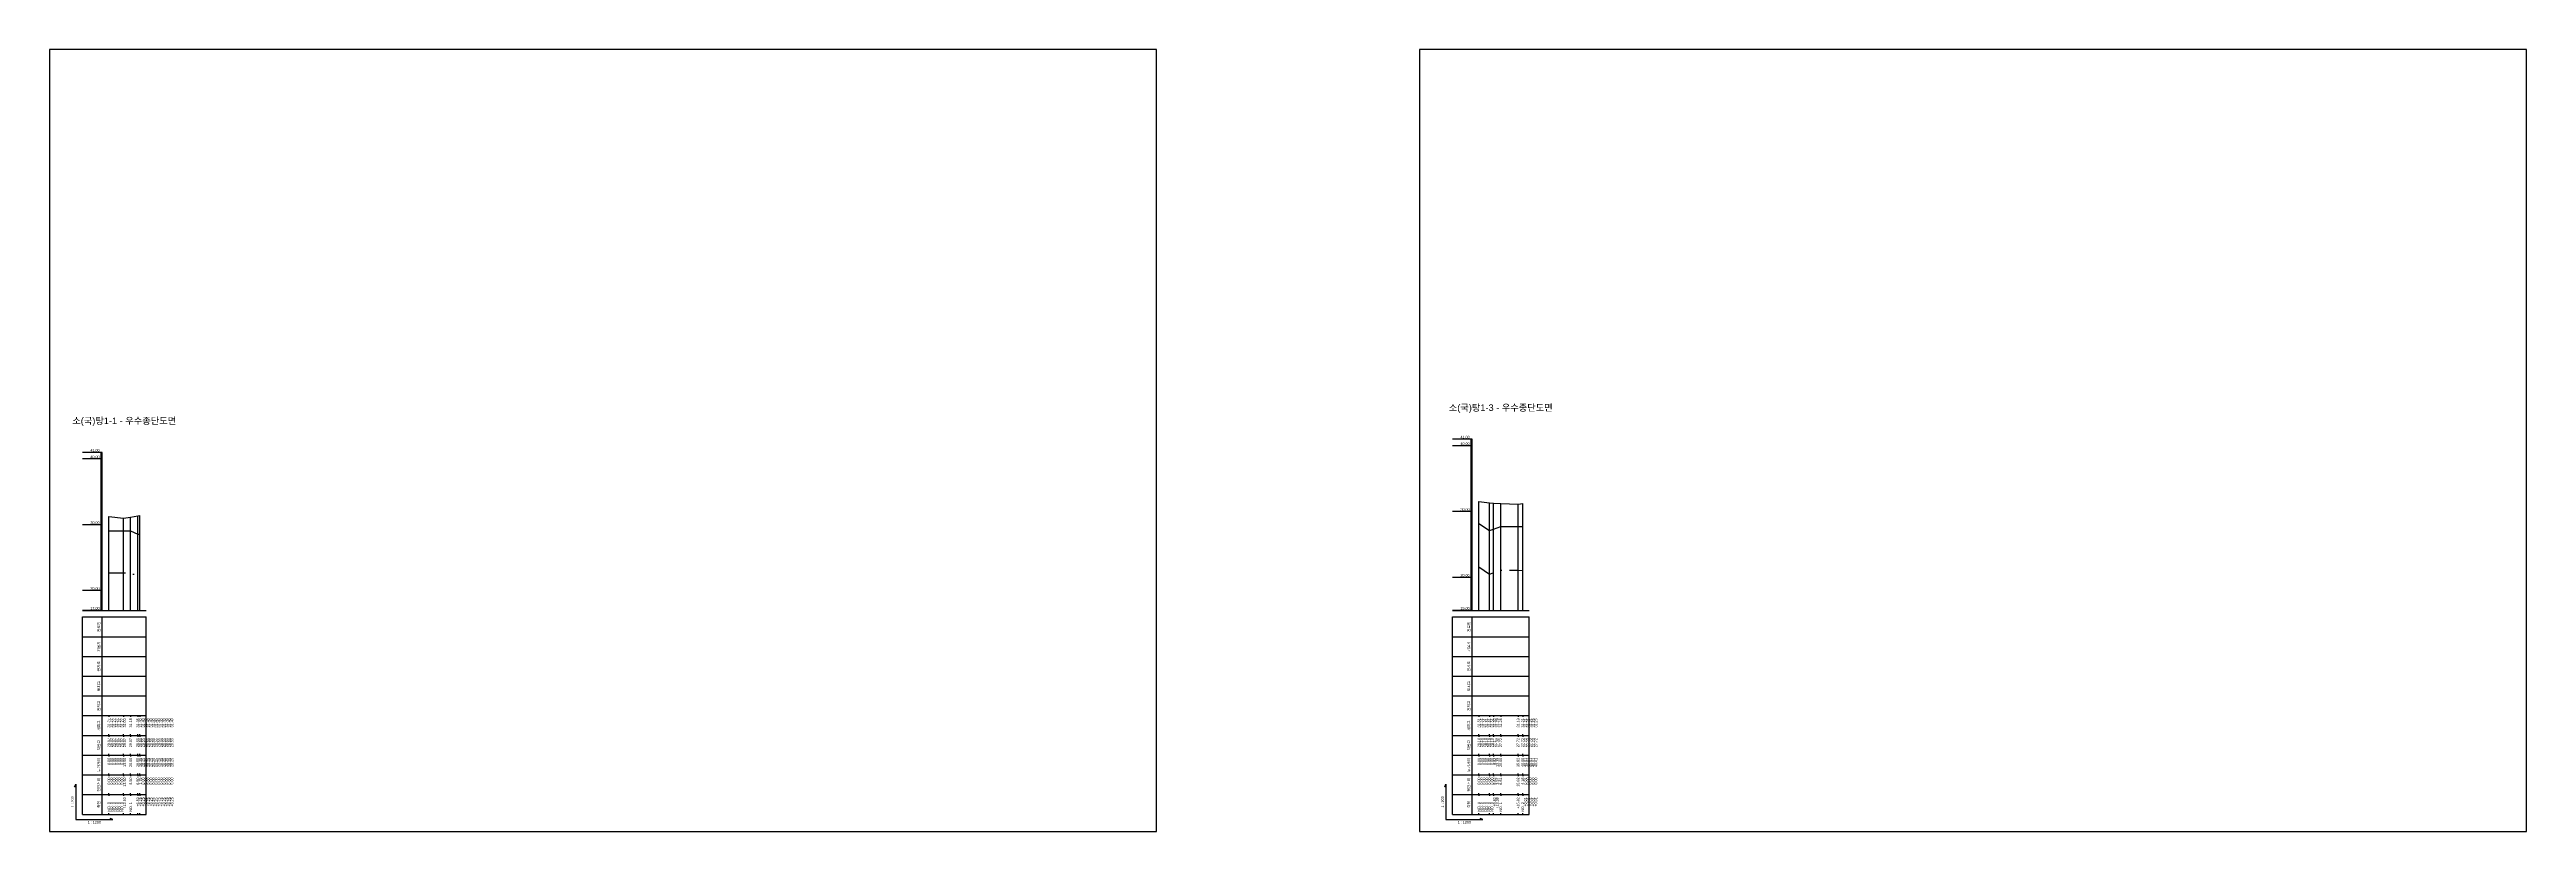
# Model space of a CAD drawing. Header units: millimetres. Extents: x -7351 to 135086, y 1419 to 5643.
# Drawn here: x 68121 to 70003, y 1419 to 2013 of the extents above; entities that cross this region are included whole.
import ezdxf
from ezdxf.enums import TextEntityAlignment as Align

# ---------------------------------------------------------------- set-up
doc = ezdxf.new("R2010")
doc.units = ezdxf.units.MM
doc.linetypes.add('DASHDOT', pattern=[25.4, 12.7, -6.35, 0, -6.35])
for name, color, linetype in [('KZ_종단_계획선', 1, 'Continuous'), ('KZ_종단_노선명', 7, 'Continuous'), ('KZ_종단_도각', 7, 'Continuous'), ('KZ_종단_수직선', 7, 'Continuous'), ('KZ_종단_암선1', 56, 'DASHDOT'), ('KZ_종단_지반선', 3, 'Continuous'), ('KZ_종단_테이블문자', 7, 'Continuous'), ('KZ_종단_테이블선', 7, 'Continuous'), ('KZ_종단_폴대', 7, 'Continuous')]:
    doc.layers.add(name, color=color, linetype=linetype)
doc.styles.get("Standard").update_dxf_attribs({"font": 'arial.ttf'})

msp = doc.modelspace()

# ---------------------------------------------------------------- linework, layer by layer
at = {"layer": 'KZ_종단_계획선'}
for points in [[(68166.4, 1658.4), (68166.4, 1658.4), (68166.4, 1658.4), (68166.4, 1658.4), (68166.4, 1658.4), (68166.4, 1658.4), (68177.6, 1657), (68183, 1657.9), (68188.4, 1658.8), (68189.9, 1659)], [(69207.4, 1669.6), (69207.4, 1669.6), (69207.4, 1669.6), (69207.4, 1669.6), (69207.4, 1669.6), (69207.4, 1669.6), (69215.5, 1668.6), (69218.5, 1668.5), (69224, 1668.3), (69237.2, 1667.7), (69240.7, 1668.1), (69240.7, 1668.1), (69240.7, 1668.1), (69240.7, 1668.1), (69240.7, 1668.3), (69240.7, 1668.3)]]:
    msp.add_lwpolyline(points, dxfattribs=at)
at = {"layer": 'KZ_종단_도각'}
for points in [[(68121.4, 1419), (68962.4, 1419), (68962.4, 2013), (68121.4, 2013)], [(69162.4, 1419), (70003.4, 1419), (70003.4, 2013), (69162.4, 2013)]]:
    msp.add_lwpolyline(points, close=True, dxfattribs=at)
at = {"layer": 'KZ_종단_수직선'}
for p, q in [((68166.4, 1587), (68166.4, 1658.4)), ((68166.4, 1587), (68166.4, 1658.4)), ((68166.4, 1587), (68166.4, 1658.4)), ((68166.4, 1587), (68166.4, 1658.4)), ((68166.4, 1587), (68166.4, 1658.4)), ((68166.4, 1587), (68166.4, 1658.4)), ((68166.4, 1587), (68166.4, 1658.4)), ((68166.4, 1587), (68166.4, 1658.4)), ((68166.4, 1587), (68166.4, 1658.4)), ((68166.4, 1587), (68166.4, 1658.4)), ((68166.4, 1587), (68166.4, 1658.4)), ((68177.6, 1587), (68177.6, 1657)), ((68183, 1587), (68183, 1657.9)), ((68188.4, 1587), (68188.4, 1658.8)), ((68189.9, 1587), (68189.9, 1659)), ((68189.9, 1587), (68189.9, 1659)), ((68189.9, 1587), (68189.9, 1659)), ((68189.9, 1587), (68189.9, 1659)), ((68189.9, 1587), (68189.9, 1659)), ((68189.9, 1587), (68189.9, 1659)), ((68189.9, 1587), (68189.9, 1659)), ((68189.9, 1587), (68189.9, 1659)), ((68189.9, 1587), (68189.9, 1659)), ((68189.9, 1587), (68189.9, 1659)), ((68189.9, 1587), (68189.9, 1659)), ((68189.9, 1587), (68189.9, 1659)), ((68189.9, 1587), (68189.9, 1659)), ((69207.4, 1587), (69207.4, 1669.6)), ((69207.4, 1587), (69207.4, 1669.6)), ((69207.4, 1587), (69207.4, 1669.6)), ((69207.4, 1587), (69207.4, 1669.6)), ((69207.4, 1587), (69207.4, 1669.6)), ((69207.4, 1587), (69207.4, 1669.6)), ((69207.4, 1587), (69207.4, 1669.6)), ((69207.4, 1587), (69207.4, 1669.6)), ((69207.4, 1587), (69207.4, 1669.6)), ((69207.4, 1587), (69207.4, 1669.6)), ((69207.4, 1587), (69207.4, 1669.6)), ((69215.5, 1587), (69215.5, 1668.6)), ((69218.5, 1587), (69218.5, 1668.5)), ((69224, 1587), (69224, 1668.3)), ((69237.2, 1587), (69237.2, 1667.7)), ((69240.7, 1587), (69240.7, 1668.3)), ((69240.7, 1587), (69240.7, 1668.3)), ((69240.7, 1587), (69240.7, 1668.1)), ((69240.7, 1587), (69240.7, 1668.1)), ((69240.7, 1587), (69240.7, 1668.1)), ((69240.7, 1587), (69240.7, 1668.1))]:
    msp.add_line(p, q, dxfattribs=at)
at = {"layer": 'KZ_종단_암선1', "flags": 128}
for points in [[(69207.4, 1620.1), (69207.4, 1620.1), (69207.4, 1620.1), (69207.4, 1620.1), (69207.4, 1620.1), (69207.4, 1620.1), (69215.5, 1614.6), (69218.5, 1615.7), (69224, 1617.6), (69237.2, 1617.5), (69240.7, 1617.4), (69240.7, 1617.4), (69240.7, 1617.4), (69240.7, 1617.4), (69240.7, 1617.4), (69240.7, 1617.4)], [(68166.4, 1615.6), (68166.4, 1615.6), (68166.4, 1615.6), (68166.4, 1615.6), (68166.4, 1615.6), (68166.4, 1615.6), (68177.6, 1615.5), (68183, 1615.5), (68188.4, 1612.9), (68189.9, 1612.9), (68189.9, 1612.9), (68189.9, 1612.9), (68189.9, 1612.9), (68189.9, 1612.9), (68189.9, 1612.9), (68189.9, 1612.9), (68189.9, 1612.9), (68189.9, 1612.9), (68189.9, 1612.9), (68189.9, 1612.9), (68189.9, 1612.9), (68189.9, 1612.9)]]:
    msp.add_lwpolyline(points, dxfattribs=at)
at = {"layer": 'KZ_종단_지반선', "flags": 128}
for points in [[(68166.4, 1647.4), (68166.4, 1647.4), (68166.4, 1647.4), (68166.4, 1647.4), (68166.4, 1647.4), (68166.4, 1647.4), (68177.6, 1647.4), (68183, 1647.4), (68188.4, 1644.8), (68189.9, 1644.8), (68189.9, 1644.8), (68189.9, 1644.8), (68189.9, 1644.8), (68189.9, 1644.8), (68189.9, 1644.8), (68189.9, 1644.8), (68189.9, 1644.8), (68189.9, 1644.8), (68189.9, 1644.8), (68189.9, 1644.8), (68189.9, 1644.8), (68189.9, 1644.8)], [(69207.4, 1652.9), (69207.4, 1652.9), (69207.4, 1652.9), (69207.4, 1652.9), (69207.4, 1652.9), (69207.4, 1652.9), (69215.5, 1647.6), (69218.5, 1648.7), (69224, 1650.7), (69237.2, 1650.7), (69240.7, 1650.7), (69240.7, 1650.7), (69240.7, 1650.7), (69240.7, 1650.7), (69240.7, 1650.7), (69240.7, 1650.7)]]:
    msp.add_lwpolyline(points, dxfattribs=at)
at = {"layer": 'KZ_종단_테이블선'}
for p, q in [((68146.4, 1587), (68194.9, 1587)), ((68146.4, 1567), (68146.4, 1582)), ((68146.4, 1582), (68194.9, 1582)), ((68161.4, 1567), (68161.4, 1582)), ((68194.9, 1567), (68194.9, 1582)), ((69187.4, 1587), (69245.7, 1587)), ((69187.4, 1567), (69187.4, 1582)), ((69187.4, 1582), (69245.7, 1582)), ((69202.4, 1567), (69202.4, 1582)), ((69245.7, 1567), (69245.7, 1582)), ((68146.4, 1552), (68146.4, 1567)), ((68146.4, 1567), (68194.9, 1567)), ((68161.4, 1552), (68161.4, 1567)), ((68194.9, 1552), (68194.9, 1567)), ((69187.4, 1552), (69187.4, 1567)), ((69187.4, 1567), (69245.7, 1567)), ((69202.4, 1552), (69202.4, 1567)), ((69245.7, 1552), (69245.7, 1567)), ((68146.4, 1537), (68146.4, 1552)), ((68146.4, 1552), (68194.9, 1552)), ((68161.4, 1537), (68161.4, 1552)), ((68194.9, 1537), (68194.9, 1552)), ((69187.4, 1537), (69187.4, 1552)), ((69187.4, 1552), (69245.7, 1552)), ((69202.4, 1537), (69202.4, 1552)), ((69245.7, 1537), (69245.7, 1552)), ((68146.4, 1522), (68146.4, 1537)), ((68146.4, 1537), (68194.9, 1537)), ((68161.4, 1522), (68161.4, 1537)), ((68194.9, 1522), (68194.9, 1537)), ((69187.4, 1522), (69187.4, 1537)), ((69187.4, 1537), (69245.7, 1537)), ((69202.4, 1522), (69202.4, 1537)), ((69245.7, 1522), (69245.7, 1537)), ((68146.4, 1507), (68146.4, 1522)), ((68146.4, 1522), (68194.9, 1522)), ((68146.4, 1492), (68146.4, 1507)), ((68146.4, 1507), (68194.9, 1507)), ((68161.4, 1507), (68161.4, 1522)), ((68161.4, 1492), (68161.4, 1507)), ((68166.4, 1507), (68166.4, 1506)), ((68166.4, 1507), (68166.4, 1506)), ((68166.4, 1507), (68166.4, 1506)), ((68166.4, 1507), (68166.4, 1506)), ((68166.4, 1507), (68166.4, 1506)), ((68166.4, 1507), (68166.4, 1506)), ((68177.6, 1507), (68177.6, 1506)), ((68183, 1507), (68183, 1506)), ((68188.4, 1507), (68188.4, 1506)), ((68189.9, 1507), (68189.9, 1506)), ((68189.9, 1507), (68189.9, 1506)), ((68189.9, 1507), (68189.9, 1506)), ((68189.9, 1507), (68189.9, 1506)), ((68189.9, 1507), (68189.9, 1506)), ((68189.9, 1507), (68189.9, 1506)), ((68189.9, 1507), (68189.9, 1506)), ((68189.9, 1507), (68189.9, 1506)), ((68189.9, 1507), (68189.9, 1506)), ((68189.9, 1507), (68189.9, 1506)), ((68189.9, 1507), (68189.9, 1506)), ((68189.9, 1507), (68189.9, 1506)), ((68189.9, 1507), (68189.9, 1506)), ((68194.9, 1507), (68194.9, 1522)), ((68194.9, 1492), (68194.9, 1507)), ((69187.4, 1507), (69187.4, 1522)), ((69187.4, 1522), (69245.7, 1522)), ((69187.4, 1492), (69187.4, 1507)), ((69187.4, 1507), (69245.7, 1507)), ((69202.4, 1507), (69202.4, 1522)), ((69202.4, 1492), (69202.4, 1507)), ((69207.4, 1507), (69207.4, 1506)), ((69207.4, 1507), (69207.4, 1506)), ((69207.4, 1507), (69207.4, 1506)), ((69207.4, 1507), (69207.4, 1506)), ((69207.4, 1507), (69207.4, 1506)), ((69207.4, 1507), (69207.4, 1506)), ((69215.5, 1507), (69215.5, 1506)), ((69218.5, 1507), (69218.5, 1506)), ((69224, 1507), (69224, 1506)), ((69237.2, 1507), (69237.2, 1506)), ((69240.7, 1507), (69240.7, 1506)), ((69240.7, 1507), (69240.7, 1506)), ((69240.7, 1507), (69240.7, 1506)), ((69240.7, 1507), (69240.7, 1506)), ((69240.7, 1507), (69240.7, 1506)), ((69240.7, 1507), (69240.7, 1506)), ((69245.7, 1507), (69245.7, 1522)), ((69245.7, 1492), (69245.7, 1507)), ((68146.4, 1477), (68146.4, 1492)), ((68146.4, 1492), (68194.9, 1492)), ((68161.4, 1477), (68161.4, 1492)), ((68166.4, 1492), (68166.4, 1493)), ((68166.4, 1492), (68166.4, 1493)), ((68166.4, 1492), (68166.4, 1493)), ((68166.4, 1492), (68166.4, 1493)), ((68166.4, 1492), (68166.4, 1493)), ((68166.4, 1492), (68166.4, 1493)), ((68166.4, 1492), (68166.4, 1491)), ((68166.4, 1492), (68166.4, 1491)), ((68166.4, 1492), (68166.4, 1491)), ((68166.4, 1492), (68166.4, 1491)), ((68166.4, 1492), (68166.4, 1491)), ((68166.4, 1492), (68166.4, 1491)), ((68177.6, 1492), (68177.6, 1493)), ((68177.6, 1492), (68177.6, 1491)), ((68183, 1492), (68183, 1493)), ((68183, 1492), (68183, 1491)), ((68188.4, 1492), (68188.4, 1493)), ((68188.4, 1492), (68188.4, 1491)), ((68189.9, 1492), (68189.9, 1493)), ((68189.9, 1492), (68189.9, 1493)), ((68189.9, 1492), (68189.9, 1493)), ((68189.9, 1492), (68189.9, 1493)), ((68189.9, 1492), (68189.9, 1493)), ((68189.9, 1492), (68189.9, 1493)), ((68189.9, 1492), (68189.9, 1493)), ((68189.9, 1492), (68189.9, 1493)), ((68189.9, 1492), (68189.9, 1493)), ((68189.9, 1492), (68189.9, 1493)), ((68189.9, 1492), (68189.9, 1493)), ((68189.9, 1492), (68189.9, 1493)), ((68189.9, 1492), (68189.9, 1493)), ((68189.9, 1492), (68189.9, 1491)), ((68189.9, 1492), (68189.9, 1491)), ((68189.9, 1492), (68189.9, 1491)), ((68189.9, 1492), (68189.9, 1491)), ((68189.9, 1492), (68189.9, 1491)), ((68189.9, 1492), (68189.9, 1491)), ((68189.9, 1492), (68189.9, 1491)), ((68189.9, 1492), (68189.9, 1491)), ((68189.9, 1492), (68189.9, 1491)), ((68189.9, 1492), (68189.9, 1491)), ((68189.9, 1492), (68189.9, 1491)), ((68189.9, 1492), (68189.9, 1491)), ((68189.9, 1492), (68189.9, 1491)), ((68194.9, 1477), (68194.9, 1492)), ((69187.4, 1477), (69187.4, 1492)), ((69187.4, 1492), (69245.7, 1492)), ((69202.4, 1477), (69202.4, 1492)), ((69207.4, 1492), (69207.4, 1493)), ((69207.4, 1492), (69207.4, 1493)), ((69207.4, 1492), (69207.4, 1493)), ((69207.4, 1492), (69207.4, 1493)), ((69207.4, 1492), (69207.4, 1493)), ((69207.4, 1492), (69207.4, 1493)), ((69207.4, 1492), (69207.4, 1491)), ((69207.4, 1492), (69207.4, 1491)), ((69207.4, 1492), (69207.4, 1491)), ((69207.4, 1492), (69207.4, 1491)), ((69207.4, 1492), (69207.4, 1491)), ((69207.4, 1492), (69207.4, 1491)), ((69215.5, 1492), (69215.5, 1493)), ((69215.5, 1492), (69215.5, 1491)), ((69218.5, 1492), (69218.5, 1493)), ((69218.5, 1492), (69218.5, 1491)), ((69224, 1492), (69224, 1493)), ((69224, 1492), (69224, 1491)), ((69237.2, 1492), (69237.2, 1493)), ((69237.2, 1492), (69237.2, 1491)), ((69240.7, 1492), (69240.7, 1493)), ((69240.7, 1492), (69240.7, 1493)), ((69240.7, 1492), (69240.7, 1493)), ((69240.7, 1492), (69240.7, 1493)), ((69240.7, 1492), (69240.7, 1493)), ((69240.7, 1492), (69240.7, 1493)), ((69240.7, 1492), (69240.7, 1491)), ((69240.7, 1492), (69240.7, 1491)), ((69240.7, 1492), (69240.7, 1491)), ((69240.7, 1492), (69240.7, 1491)), ((69240.7, 1492), (69240.7, 1491)), ((69240.7, 1492), (69240.7, 1491)), ((69245.7, 1477), (69245.7, 1492)), ((68146.4, 1462), (68146.4, 1477)), ((68146.4, 1477), (68194.9, 1477)), ((68161.4, 1462), (68161.4, 1477)), ((68166.4, 1477), (68166.4, 1478)), ((68166.4, 1477), (68166.4, 1478)), ((68166.4, 1477), (68166.4, 1478)), ((68166.4, 1477), (68166.4, 1478)), ((68166.4, 1477), (68166.4, 1478)), ((68166.4, 1477), (68166.4, 1478)), ((68166.4, 1477), (68166.4, 1476)), ((68166.4, 1477), (68166.4, 1476)), ((68166.4, 1477), (68166.4, 1476)), ((68166.4, 1477), (68166.4, 1476)), ((68166.4, 1477), (68166.4, 1476)), ((68166.4, 1477), (68166.4, 1476)), ((68177.6, 1477), (68177.6, 1478)), ((68177.6, 1477), (68177.6, 1476)), ((68183, 1477), (68183, 1478)), ((68183, 1477), (68183, 1476)), ((68188.4, 1477), (68188.4, 1478)), ((68188.4, 1477), (68188.4, 1476)), ((68189.9, 1477), (68189.9, 1478)), ((68189.9, 1477), (68189.9, 1478)), ((68189.9, 1477), (68189.9, 1478)), ((68189.9, 1477), (68189.9, 1478)), ((68189.9, 1477), (68189.9, 1478)), ((68189.9, 1477), (68189.9, 1478)), ((68189.9, 1477), (68189.9, 1478)), ((68189.9, 1477), (68189.9, 1478)), ((68189.9, 1477), (68189.9, 1478)), ((68189.9, 1477), (68189.9, 1478)), ((68189.9, 1477), (68189.9, 1478)), ((68189.9, 1477), (68189.9, 1478)), ((68189.9, 1477), (68189.9, 1478)), ((68189.9, 1477), (68189.9, 1476)), ((68189.9, 1477), (68189.9, 1476)), ((68189.9, 1477), (68189.9, 1476)), ((68189.9, 1477), (68189.9, 1476)), ((68189.9, 1477), (68189.9, 1476)), ((68189.9, 1477), (68189.9, 1476)), ((68189.9, 1477), (68189.9, 1476)), ((68189.9, 1477), (68189.9, 1476)), ((68189.9, 1477), (68189.9, 1476)), ((68189.9, 1477), (68189.9, 1476)), ((68189.9, 1477), (68189.9, 1476)), ((68189.9, 1477), (68189.9, 1476)), ((68189.9, 1477), (68189.9, 1476)), ((68194.9, 1462), (68194.9, 1477)), ((69187.4, 1462), (69187.4, 1477)), ((69187.4, 1477), (69245.7, 1477)), ((69202.4, 1462), (69202.4, 1477)), ((69207.4, 1477), (69207.4, 1478)), ((69207.4, 1477), (69207.4, 1478)), ((69207.4, 1477), (69207.4, 1478)), ((69207.4, 1477), (69207.4, 1478)), ((69207.4, 1477), (69207.4, 1478)), ((69207.4, 1477), (69207.4, 1478)), ((69207.4, 1477), (69207.4, 1476)), ((69207.4, 1477), (69207.4, 1476)), ((69207.4, 1477), (69207.4, 1476)), ((69207.4, 1477), (69207.4, 1476)), ((69207.4, 1477), (69207.4, 1476)), ((69207.4, 1477), (69207.4, 1476)), ((69215.5, 1477), (69215.5, 1478)), ((69215.5, 1477), (69215.5, 1476)), ((69218.5, 1477), (69218.5, 1478)), ((69218.5, 1477), (69218.5, 1476)), ((69224, 1477), (69224, 1478)), ((69224, 1477), (69224, 1476)), ((69237.2, 1477), (69237.2, 1478)), ((69237.2, 1477), (69237.2, 1476)), ((69240.7, 1477), (69240.7, 1478)), ((69240.7, 1477), (69240.7, 1478)), ((69240.7, 1477), (69240.7, 1478)), ((69240.7, 1477), (69240.7, 1478)), ((69240.7, 1477), (69240.7, 1478)), ((69240.7, 1477), (69240.7, 1478)), ((69240.7, 1477), (69240.7, 1476)), ((69240.7, 1477), (69240.7, 1476)), ((69240.7, 1477), (69240.7, 1476)), ((69240.7, 1477), (69240.7, 1476)), ((69240.7, 1477), (69240.7, 1476)), ((69240.7, 1477), (69240.7, 1476)), ((69245.7, 1462), (69245.7, 1477)), ((68146.4, 1447), (68146.4, 1462)), ((68146.4, 1462), (68194.9, 1462)), ((68161.4, 1447), (68161.4, 1462)), ((68166.4, 1462), (68166.4, 1463)), ((68166.4, 1462), (68166.4, 1463)), ((68166.4, 1462), (68166.4, 1463)), ((68166.4, 1462), (68166.4, 1463)), ((68166.4, 1462), (68166.4, 1463)), ((68166.4, 1462), (68166.4, 1463)), ((68166.4, 1462), (68166.4, 1461)), ((68166.4, 1462), (68166.4, 1461)), ((68166.4, 1462), (68166.4, 1461)), ((68166.4, 1462), (68166.4, 1461)), ((68166.4, 1462), (68166.4, 1461)), ((68166.4, 1462), (68166.4, 1461)), ((68177.6, 1462), (68177.6, 1463)), ((68177.6, 1462), (68177.6, 1461)), ((68183, 1462), (68183, 1463)), ((68183, 1462), (68183, 1461)), ((68188.4, 1462), (68188.4, 1463)), ((68188.4, 1462), (68188.4, 1461)), ((68189.9, 1462), (68189.9, 1463)), ((68189.9, 1462), (68189.9, 1463)), ((68189.9, 1462), (68189.9, 1463)), ((68189.9, 1462), (68189.9, 1463)), ((68189.9, 1462), (68189.9, 1463)), ((68189.9, 1462), (68189.9, 1463)), ((68189.9, 1462), (68189.9, 1463)), ((68189.9, 1462), (68189.9, 1463)), ((68189.9, 1462), (68189.9, 1463)), ((68189.9, 1462), (68189.9, 1463)), ((68189.9, 1462), (68189.9, 1463)), ((68189.9, 1462), (68189.9, 1463)), ((68189.9, 1462), (68189.9, 1463)), ((68189.9, 1462), (68189.9, 1461)), ((68189.9, 1462), (68189.9, 1461)), ((68189.9, 1462), (68189.9, 1461)), ((68189.9, 1462), (68189.9, 1461)), ((68189.9, 1462), (68189.9, 1461)), ((68189.9, 1462), (68189.9, 1461)), ((68189.9, 1462), (68189.9, 1461)), ((68189.9, 1462), (68189.9, 1461)), ((68189.9, 1462), (68189.9, 1461)), ((68189.9, 1462), (68189.9, 1461)), ((68189.9, 1462), (68189.9, 1461)), ((68189.9, 1462), (68189.9, 1461)), ((68189.9, 1462), (68189.9, 1461)), ((68194.9, 1447), (68194.9, 1462)), ((69187.4, 1447), (69187.4, 1462)), ((69187.4, 1462), (69245.7, 1462)), ((69202.4, 1447), (69202.4, 1462)), ((69207.4, 1462), (69207.4, 1463)), ((69207.4, 1462), (69207.4, 1463)), ((69207.4, 1462), (69207.4, 1463)), ((69207.4, 1462), (69207.4, 1463)), ((69207.4, 1462), (69207.4, 1463)), ((69207.4, 1462), (69207.4, 1463)), ((69207.4, 1462), (69207.4, 1461)), ((69207.4, 1462), (69207.4, 1461)), ((69207.4, 1462), (69207.4, 1461)), ((69207.4, 1462), (69207.4, 1461)), ((69207.4, 1462), (69207.4, 1461)), ((69207.4, 1462), (69207.4, 1461)), ((69215.5, 1462), (69215.5, 1463)), ((69215.5, 1462), (69215.5, 1461)), ((69218.5, 1462), (69218.5, 1463)), ((69218.5, 1462), (69218.5, 1461)), ((69224, 1462), (69224, 1463)), ((69224, 1462), (69224, 1461)), ((69237.2, 1462), (69237.2, 1463)), ((69237.2, 1462), (69237.2, 1461)), ((69240.7, 1462), (69240.7, 1463)), ((69240.7, 1462), (69240.7, 1463)), ((69240.7, 1462), (69240.7, 1463)), ((69240.7, 1462), (69240.7, 1463)), ((69240.7, 1462), (69240.7, 1463)), ((69240.7, 1462), (69240.7, 1463)), ((69240.7, 1462), (69240.7, 1461)), ((69240.7, 1462), (69240.7, 1461)), ((69240.7, 1462), (69240.7, 1461)), ((69240.7, 1462), (69240.7, 1461)), ((69240.7, 1462), (69240.7, 1461)), ((69240.7, 1462), (69240.7, 1461)), ((69245.7, 1447), (69245.7, 1462)), ((68146.4, 1432), (68146.4, 1447)), ((68146.4, 1447), (68194.9, 1447)), ((68146.4, 1432), (68194.9, 1432)), ((68161.4, 1432), (68161.4, 1447)), ((68166.4, 1447), (68166.4, 1448)), ((68166.4, 1447), (68166.4, 1448)), ((68166.4, 1447), (68166.4, 1448)), ((68166.4, 1447), (68166.4, 1448)), ((68166.4, 1447), (68166.4, 1448)), ((68166.4, 1447), (68166.4, 1448)), ((68166.4, 1447), (68166.4, 1446)), ((68166.4, 1447), (68166.4, 1446)), ((68166.4, 1447), (68166.4, 1446)), ((68166.4, 1447), (68166.4, 1446)), ((68166.4, 1447), (68166.4, 1446)), ((68166.4, 1447), (68166.4, 1446)), ((68166.4, 1432), (68166.4, 1433)), ((68166.4, 1432), (68166.4, 1433)), ((68166.4, 1432), (68166.4, 1433)), ((68166.4, 1432), (68166.4, 1433)), ((68166.4, 1432), (68166.4, 1433)), ((68166.4, 1432), (68166.4, 1433)), ((68177.6, 1447), (68177.6, 1448)), ((68177.6, 1447), (68177.6, 1446)), ((68177.6, 1432), (68177.6, 1433)), ((68183, 1447), (68183, 1448)), ((68183, 1447), (68183, 1446)), ((68183, 1432), (68183, 1433)), ((68188.4, 1447), (68188.4, 1448)), ((68188.4, 1447), (68188.4, 1446)), ((68188.4, 1432), (68188.4, 1433)), ((68189.9, 1447), (68189.9, 1448)), ((68189.9, 1447), (68189.9, 1448)), ((68189.9, 1447), (68189.9, 1448)), ((68189.9, 1447), (68189.9, 1448)), ((68189.9, 1447), (68189.9, 1448)), ((68189.9, 1447), (68189.9, 1448)), ((68189.9, 1447), (68189.9, 1448)), ((68189.9, 1447), (68189.9, 1448)), ((68189.9, 1447), (68189.9, 1448)), ((68189.9, 1447), (68189.9, 1448)), ((68189.9, 1447), (68189.9, 1448)), ((68189.9, 1447), (68189.9, 1448)), ((68189.9, 1447), (68189.9, 1448)), ((68189.9, 1447), (68189.9, 1446)), ((68189.9, 1447), (68189.9, 1446)), ((68189.9, 1447), (68189.9, 1446)), ((68189.9, 1447), (68189.9, 1446)), ((68189.9, 1447), (68189.9, 1446)), ((68189.9, 1447), (68189.9, 1446)), ((68189.9, 1447), (68189.9, 1446)), ((68189.9, 1447), (68189.9, 1446)), ((68189.9, 1447), (68189.9, 1446)), ((68189.9, 1447), (68189.9, 1446)), ((68189.9, 1447), (68189.9, 1446)), ((68189.9, 1447), (68189.9, 1446)), ((68189.9, 1447), (68189.9, 1446)), ((68189.9, 1432), (68189.9, 1433)), ((68189.9, 1432), (68189.9, 1433)), ((68189.9, 1432), (68189.9, 1433)), ((68189.9, 1432), (68189.9, 1433)), ((68189.9, 1432), (68189.9, 1433)), ((68189.9, 1432), (68189.9, 1433)), ((68189.9, 1432), (68189.9, 1433)), ((68189.9, 1432), (68189.9, 1433)), ((68189.9, 1432), (68189.9, 1433)), ((68189.9, 1432), (68189.9, 1433)), ((68189.9, 1432), (68189.9, 1433)), ((68189.9, 1432), (68189.9, 1433)), ((68189.9, 1432), (68189.9, 1433)), ((68194.9, 1432), (68194.9, 1447)), ((69187.4, 1432), (69187.4, 1447)), ((69187.4, 1447), (69245.7, 1447)), ((69187.4, 1432), (69245.7, 1432)), ((69202.4, 1432), (69202.4, 1447)), ((69207.4, 1447), (69207.4, 1448)), ((69207.4, 1447), (69207.4, 1448)), ((69207.4, 1447), (69207.4, 1448)), ((69207.4, 1447), (69207.4, 1448)), ((69207.4, 1447), (69207.4, 1448)), ((69207.4, 1447), (69207.4, 1448)), ((69207.4, 1447), (69207.4, 1446)), ((69207.4, 1447), (69207.4, 1446)), ((69207.4, 1447), (69207.4, 1446)), ((69207.4, 1447), (69207.4, 1446)), ((69207.4, 1447), (69207.4, 1446)), ((69207.4, 1447), (69207.4, 1446)), ((69207.4, 1432), (69207.4, 1433)), ((69207.4, 1432), (69207.4, 1433)), ((69207.4, 1432), (69207.4, 1433)), ((69207.4, 1432), (69207.4, 1433)), ((69207.4, 1432), (69207.4, 1433)), ((69207.4, 1432), (69207.4, 1433)), ((69215.5, 1447), (69215.5, 1448)), ((69215.5, 1447), (69215.5, 1446)), ((69215.5, 1432), (69215.5, 1433)), ((69218.5, 1447), (69218.5, 1448)), ((69218.5, 1447), (69218.5, 1446)), ((69218.5, 1432), (69218.5, 1433)), ((69224, 1447), (69224, 1448)), ((69224, 1447), (69224, 1446)), ((69224, 1432), (69224, 1433)), ((69237.2, 1447), (69237.2, 1448)), ((69237.2, 1447), (69237.2, 1446)), ((69237.2, 1432), (69237.2, 1433)), ((69240.7, 1447), (69240.7, 1448)), ((69240.7, 1447), (69240.7, 1448)), ((69240.7, 1447), (69240.7, 1448)), ((69240.7, 1447), (69240.7, 1448)), ((69240.7, 1447), (69240.7, 1448)), ((69240.7, 1447), (69240.7, 1448)), ((69240.7, 1447), (69240.7, 1446)), ((69240.7, 1447), (69240.7, 1446)), ((69240.7, 1447), (69240.7, 1446)), ((69240.7, 1447), (69240.7, 1446)), ((69240.7, 1447), (69240.7, 1446)), ((69240.7, 1447), (69240.7, 1446)), ((69240.7, 1432), (69240.7, 1433)), ((69240.7, 1432), (69240.7, 1433)), ((69240.7, 1432), (69240.7, 1433)), ((69240.7, 1432), (69240.7, 1433)), ((69240.7, 1432), (69240.7, 1433)), ((69240.7, 1432), (69240.7, 1433)), ((69245.7, 1432), (69245.7, 1447))]:
    msp.add_line(p, q, dxfattribs=at)
for points in [[(68141.4, 1453), (68140.4, 1453), (68141.4, 1455), (68141.4, 1428), (68169.4, 1428), (68167.4, 1429), (68167.4, 1428)], [(69182.4, 1453), (69181.4, 1453), (69182.4, 1455), (69182.4, 1428), (69210.4, 1428), (69208.4, 1429), (69208.4, 1428)]]:
    msp.add_lwpolyline(points, dxfattribs=at)
at = {"layer": 'KZ_종단_폴대'}
for p, q in [((69202.4, 1717), (69187.4, 1717)), ((68161.4, 1707), (68146.4, 1707)), ((68161.4, 1702), (68146.4, 1702)), ((69202.4, 1712), (69187.4, 1712)), ((69202.4, 1662), (69187.4, 1662)), ((68161.4, 1652), (68146.4, 1652)), ((68161.4, 1602), (68146.4, 1602)), ((69202.4, 1612), (69187.4, 1612)), ((68161.4, 1587), (68146.4, 1587)), ((69202.4, 1587), (69187.4, 1587))]:
    msp.add_line(p, q, dxfattribs=at)
for points in [[(69202.4, 1587), (69202.4, 1717), (69201.4, 1717), (69201.4, 1587), (69202.4, 1587)], [(68161.4, 1587), (68161.4, 1707), (68160.4, 1707), (68160.4, 1587), (68161.4, 1587)]]:
    msp.add_lwpolyline(points, dxfattribs=at)
for points in [[(68160.9, 1702, 1, 1, 0), (68160.9, 1707, 1, 1, 0)], [(69201.9, 1702, 1, 1, 0), (69201.9, 1712, 1, 1, 0)], [(68160.9, 1682, 1, 1, 0), (68160.9, 1692, 1, 1, 0)], [(69201.9, 1682, 1, 1, 0), (69201.9, 1692, 1, 1, 0)], [(68160.9, 1662, 1, 1, 0), (68160.9, 1672, 1, 1, 0)], [(69201.9, 1662, 1, 1, 0), (69201.9, 1672, 1, 1, 0)], [(68160.9, 1642, 1, 1, 0), (68160.9, 1652, 1, 1, 0)], [(69201.9, 1642, 1, 1, 0), (69201.9, 1652, 1, 1, 0)], [(68160.9, 1622, 1, 1, 0), (68160.9, 1632, 1, 1, 0)], [(69201.9, 1622, 1, 1, 0), (69201.9, 1632, 1, 1, 0)], [(68160.9, 1602, 1, 1, 0), (68160.9, 1612, 1, 1, 0)], [(69201.9, 1602, 1, 1, 0), (69201.9, 1612, 1, 1, 0)], [(68160.9, 1587, 1, 1, 0), (68160.9, 1592, 1, 1, 0)], [(69201.9, 1587, 1, 1, 0), (69201.9, 1592, 1, 1, 0)]]:
    msp.add_lwpolyline(points, format="xyseb", dxfattribs=at)

# ---------------------------------------------------------------- texts
at = {"layer": 'KZ_종단_노선명'}
for s, p in [('소(국)탕1-1 - 우수종단도면', (68178.1, 1727)), ('소(국)탕1-3 - 우수종단도면', (69224, 1737))]:
    msp.add_text(s, height=5, dxfattribs=at).set_placement(p, align=Align.BOTTOM_CENTER)
at = {"layer": 'KZ_종단_테이블문자'}
for s, p in [('31.27', (68166.4, 1505)), ('29.07', (68166.4, 1490)), ('31.27', (68168.4, 1505)), ('29.07', (68168.4, 1490)), ('31.27', (68170.4, 1505)), ('29.07', (68170.4, 1490)), ('31.27', (68172.4, 1505)), ('29.07', (68172.4, 1490)), ('31.27', (68174.4, 1505)), ('29.07', (68174.4, 1490)), ('31.27', (68176.4, 1505)), ('29.07', (68176.4, 1490)), ('31.00', (68178.4, 1505)), ('29.07', (68178.4, 1490)), ('31.18', (68183, 1505)), ('29.07', (68183, 1490)), ('31.35', (68188.4, 1505)), ('28.55', (68188.4, 1490)), ('31.40', (68190.4, 1505)), ('28.55', (68190.4, 1490)), ('31.40', (68192.4, 1505)), ('28.55', (68192.4, 1490)), ('31.40', (68194.4, 1505)), ('28.55', (68194.4, 1490)), ('31.40', (68196.4, 1505)), ('28.55', (68196.4, 1490)), ('31.40', (68198.4, 1505)), ('28.55', (68198.4, 1490)), ('31.40', (68200.4, 1505)), ('28.55', (68200.4, 1490)), ('31.40', (68202.4, 1505)), ('28.55', (68202.4, 1490)), ('31.40', (68204.4, 1505)), ('28.55', (68204.4, 1490)), ('31.40', (68206.4, 1505)), ('28.55', (68206.4, 1490)), ('31.40', (68208.4, 1505)), ('28.55', (68208.4, 1490)), ('31.40', (68210.4, 1505)), ('28.55', (68210.4, 1490)), ('31.40', (68212.4, 1505)), ('28.55', (68212.4, 1490)), ('31.40', (68214.4, 1505)), ('28.55', (68214.4, 1490)), ('31.51', (69207.4, 1505)), ('28.18', (69207.4, 1490)), ('31.51', (69209.4, 1505)), ('28.18', (69209.4, 1490)), ('31.51', (69211.4, 1505)), ('28.18', (69211.4, 1490)), ('31.51', (69213.4, 1505)), ('28.18', (69213.4, 1490)), ('31.51', (69215.4, 1505)), ('28.18', (69215.4, 1490)), ('31.51', (69217.4, 1505)), ('28.18', (69217.4, 1490)), ('31.32', (69219.4, 1505)), ('27.11', (69219.4, 1490)), ('31.29', (69221.4, 1505)), ('27.32', (69221.4, 1490)), ('31.25', (69224, 1505)), ('27.72', (69224, 1490)), ('31.13', (69237.2, 1505)), ('27.72', (69237.2, 1490)), ('31.21', (69240.7, 1505)), ('27.72', (69240.7, 1490)), ('31.21', (69242.7, 1505)), ('27.72', (69242.7, 1490)), ('31.21', (69244.7, 1505)), ('27.72', (69244.7, 1490)), ('31.21', (69246.7, 1505)), ('27.72', (69246.7, 1490)), ('31.25', (69248.7, 1505)), ('27.72', (69248.7, 1490)), ('31.25', (69250.7, 1505)), ('27.72', (69250.7, 1490)), ('0.00', (68166.4, 1475)), ('0.00', (68168.4, 1475)), ('0.00', (68170.4, 1475)), ('0.00', (68172.4, 1475)), ('0.00', (68174.4, 1475)), ('0.00', (68176.4, 1475)), ('13.50', (68178.4, 1475)), ('20.00', (68183, 1475)), ('26.50', (68188.4, 1475)), ('28.25', (68190.4, 1475)), ('28.25', (68192.4, 1475)), ('28.25', (68194.4, 1475)), ('28.25', (68196.4, 1475)), ('28.25', (68198.4, 1475)), ('28.25', (68200.4, 1475)), ('28.25', (68202.4, 1475)), ('28.25', (68204.4, 1475)), ('28.25', (68206.4, 1475)), ('28.25', (68208.4, 1475)), ('28.25', (68210.4, 1475)), ('28.25', (68212.4, 1475)), ('28.25', (68214.4, 1475)), ('0.00', (69207.4, 1475)), ('0.00', (69209.4, 1475)), ('0.00', (69211.4, 1475)), ('0.00', (69213.4, 1475)), ('0.00', (69215.4, 1475)), ('0.00', (69217.4, 1475)), ('9.82', (69219.4, 1475)), ('13.39', (69221.4, 1475)), ('20.00', (69224, 1475)), ('35.82', (69237.2, 1475)), ('40.00', (69240.7, 1475)), ('40.01', (69242.7, 1475)), ('40.01', (69244.7, 1475)), ('40.01', (69246.7, 1475)), ('40.01', (69248.7, 1475)), ('40.01', (69250.7, 1475)), ('0.00', (68166.4, 1460)), ('0.00', (68168.4, 1460)), ('0.00', (68170.4, 1460)), ('0.00', (68172.4, 1460)), ('0.00', (68174.4, 1460)), ('0.00', (68176.4, 1460)), ('13.50', (68178.4, 1460)), ('6.50', (68183, 1460)), ('6.50', (68188.4, 1460)), ('1.75', (68190.4, 1460)), ('0.00', (68192.4, 1460)), ('0.00', (68194.4, 1460)), ('0.00', (68196.4, 1460)), ('0.00', (68198.4, 1460)), ('0.00', (68200.4, 1460)), ('0.00', (68202.4, 1460)), ('0.00', (68204.4, 1460)), ('0.00', (68206.4, 1460)), ('0.00', (68208.4, 1460)), ('0.00', (68210.4, 1460)), ('0.00', (68212.4, 1460)), ('0.00', (68214.4, 1460)), ('0.00', (69207.4, 1460)), ('0.00', (69209.4, 1460)), ('0.00', (69211.4, 1460)), ('0.00', (69213.4, 1460)), ('0.00', (69215.4, 1460)), ('0.00', (69217.4, 1460)), ('9.82', (69219.4, 1460)), ('3.57', (69221.4, 1460)), ('6.61', (69224, 1460)), ('15.82', (69237.2, 1460)), ('4.18', (69240.7, 1460)), ('0.01', (69242.7, 1460)), ('0.00', (69244.7, 1460)), ('0.00', (69246.7, 1460)), ('0.00', (69248.7, 1460)), ('0.00', (69250.7, 1460)), ('+13.50', (68178.4, 1445)), ('+6.50', (68188.4, 1445)), ('+8.25', (68190.4, 1445)), ('+8.25', (68192.4, 1445)), ('+8.25', (68194.4, 1445)), ('+8.25', (68196.4, 1445)), ('+8.25', (68198.4, 1445)), ('+8.25', (68200.4, 1445)), ('+8.25', (68202.4, 1445)), ('+8.25', (68204.4, 1445)), ('+8.25', (68206.4, 1445)), ('+8.25', (68208.4, 1445)), ('+8.25', (68210.4, 1445)), ('+8.25', (68212.4, 1445)), ('+8.25', (68214.4, 1445)), ('+9.82', (69219.4, 1445)), ('+13.39', (69221.4, 1445)), ('+15.82', (69237.2, 1445)), ('+0.01', (69242.7, 1445)), ('+0.01', (69244.7, 1445)), ('+0.01', (69246.7, 1445)), ('+0.01', (69248.7, 1445)), ('+0.01', (69250.7, 1445))]:
    msp.add_text(s, height=2, rotation=90, dxfattribs=at).set_placement(p, align=Align.MIDDLE_RIGHT)
for s, p in [('NO. 0', (68166.4, 1434)), ('NO. 0', (68168.4, 1434)), ('NO. 0', (68170.4, 1434)), ('NO. 0', (68172.4, 1434)), ('NO. 0', (68174.4, 1434)), ('NO. 0', (68176.4, 1434)), ('NO. 1', (68183, 1434)), ('NO. 0', (69207.4, 1434)), ('NO. 0', (69209.4, 1434)), ('NO. 0', (69211.4, 1434)), ('NO. 0', (69213.4, 1434)), ('NO. 0', (69215.4, 1434)), ('NO. 0', (69217.4, 1434)), ('NO. 1', (69224, 1434)), ('NO. 2', (69240.7, 1434))]:
    msp.add_text(s, height=2, rotation=90, dxfattribs=at).set_placement(p, align=Align.MIDDLE_LEFT)
at = {"layer": 'KZ_종단_테이블선'}
for s, p in [('관로명', (68160.4, 1574.5)), ('기울기', (68160.4, 1559.5)), ('관로명', (69201.4, 1574.5)), ('기울기', (69201.4, 1559.5)), ('관기초', (68160.4, 1544.5)), ('관기초', (69201.4, 1544.5)), ('토피고', (68160.4, 1529.5)), ('토피고', (69201.4, 1529.5)), ('관저고', (68160.4, 1514.5)), ('관저고', (69201.4, 1514.5)), ('계획고', (68160.4, 1499.5)), ('지반고', (68160.4, 1484.5)), ('계획고', (69201.4, 1499.5)), ('지반고', (69201.4, 1484.5)), ('누가거리', (68160.4, 1469.5)), ('누가거리', (69201.4, 1469.5)), ('점간거리', (68160.4, 1454.5)), ('점간거리', (69201.4, 1454.5)), ('1 : 200', (68140.4, 1441.5)), ('측점', (68160.4, 1439.5)), ('1 : 200', (69181.4, 1441.5)), ('측점', (69201.4, 1439.5))]:
    msp.add_text(s, height=2, rotation=90, dxfattribs=at).set_placement(p, align=Align.BOTTOM_CENTER)
for p in [(68155.4, 1427), (69196.4, 1427)]:
    msp.add_text('1 : 1200', height=2, dxfattribs=at).set_placement(p, align=Align.TOP_CENTER)
at = {"layer": 'KZ_종단_폴대'}
for s, p in [('41.00', (69200.4, 1717)), ('40.00', (69200.4, 1712)), ('41.00', (68159.4, 1707)), ('40.00', (68159.4, 1702)), ('30.00', (69200.4, 1662)), ('30.00', (68159.4, 1652)), ('20.00', (68159.4, 1602)), ('20.00', (69200.4, 1612)), ('17.00', (68159.4, 1587)), ('15.00', (69200.4, 1587))]:
    msp.add_text(s, height=2, dxfattribs=at).set_placement(p, align=Align.BOTTOM_RIGHT)

doc.saveas('drawing.dxf')
